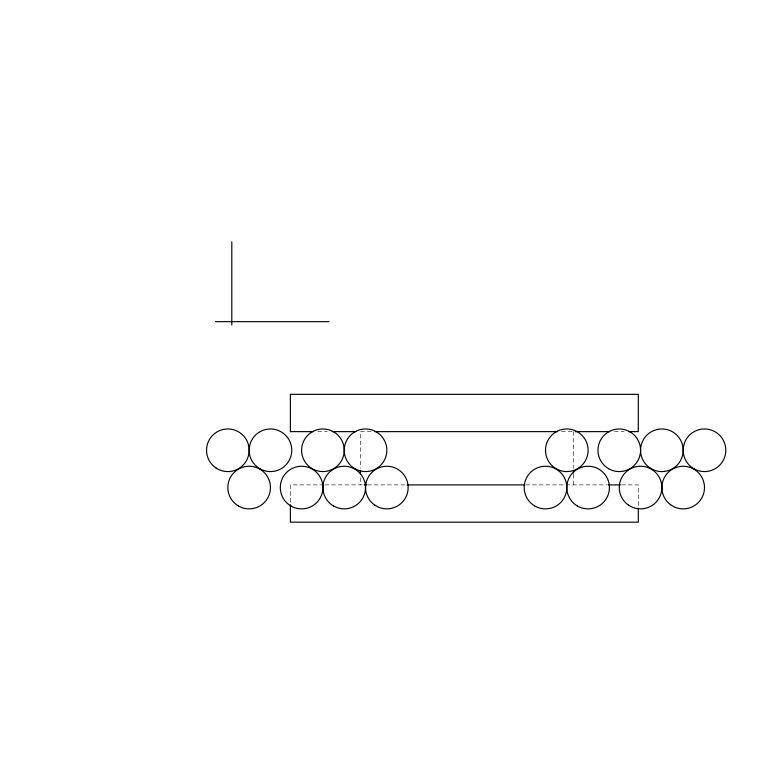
<?xml version="1.0" encoding="UTF-8"?>
<svg xmlns="http://www.w3.org/2000/svg" width="764" height="764" viewBox="0 0 764 764"><rect width="100%" height="100%" fill="white"/><g stroke="black" fill="none" stroke-linecap="round" stroke-linejoin="round"><path stroke-width="0.57" stroke-dasharray="3.82 2.86" d="M317.795 431.631L327.326 431.631M371.113 431.631L360.398 431.631L360.398 468.322M561.559 431.631L572.274 431.631M614.476 431.631L624.007 431.631M323.755 484.892L290.387 484.892L290.387 504.708M324.939 484.892L366.644 484.892M367.541 484.892L405.961 484.892M525.852 484.892L607.323 484.892M621.619 484.892L638.303 484.892L638.303 507.038M573.468 431.631L573.468 468.322M573.468 474.243L573.468 484.892M360.398 477.796L360.398 484.892"/><path stroke-width="1.15" d="M215.372 321.663L329.036 321.663M313.03 431.631L290.387 431.631L290.387 394.339L638.303 394.339L638.303 431.631L628.772 431.631M332.092 431.631L355.919 431.631M374.685 431.631L557.281 431.631M575.149 431.631L609.71 431.631M364.256 484.892L366.644 484.892M407.155 484.892L524.658 484.892M608.516 484.892L620.425 484.892M638.303 508.203L638.303 522.184L290.387 522.184L290.387 504.708M573.468 470.691L573.468 473.059M360.398 470.691L360.398 474.243M231.798 241.816L231.798 325.034M374.895 505.205A21.306 21.306 0 0 0 408.091 489.084A21.306 21.306 0 0 0 377.531 468.399A21.306 21.306 0 0 0 374.895 505.205M333.572 506.016A21.306 21.306 0 0 0 365.526 487.556A21.306 21.306 0 0 0 333.572 469.106A21.306 21.306 0 0 0 333.572 506.016M354.878 468.724A21.306 21.306 0 0 0 386.832 450.273A21.306 21.306 0 0 0 354.878 431.822A21.306 21.306 0 0 0 354.878 468.724M312.266 468.724A21.306 21.306 0 0 0 344.22 450.273A21.306 21.306 0 0 0 312.266 431.822A21.306 21.306 0 0 0 312.266 468.724M671.241 505.205A21.306 21.306 0 0 0 704.437 489.084A21.306 21.306 0 0 0 673.877 468.399A21.306 21.306 0 0 0 671.241 505.205M628.629 505.205A21.306 21.306 0 0 0 661.825 489.084A21.306 21.306 0 0 0 631.265 468.399A21.306 21.306 0 0 0 628.629 505.205M693.836 468.724A21.306 21.306 0 0 0 725.8 450.273A21.306 21.306 0 0 0 693.836 431.822A21.306 21.306 0 0 0 693.836 468.724M649.935 467.921A21.306 21.306 0 0 0 683.131 451.791A21.306 21.306 0 0 0 652.571 431.106A21.306 21.306 0 0 0 649.935 467.921M608.612 468.724A21.306 21.306 0 0 0 640.576 450.273A21.306 21.306 0 0 0 608.612 431.822A21.306 21.306 0 0 0 608.612 468.724M577.46 506.016A21.306 21.306 0 0 0 609.424 487.556A21.306 21.306 0 0 0 577.46 469.106A21.306 21.306 0 0 0 577.46 506.016M534.848 506.016A21.306 21.306 0 0 0 566.812 487.556A21.306 21.306 0 0 0 534.848 469.106A21.306 21.306 0 0 0 534.848 506.016M238.502 506.016A21.306 21.306 0 0 0 270.456 487.556A21.306 21.306 0 0 0 238.502 469.106A21.306 21.306 0 0 0 238.502 506.016M215.897 467.921A21.306 21.306 0 0 0 249.093 451.791A21.306 21.306 0 0 0 218.533 431.106A21.306 21.306 0 0 0 215.897 467.921M259.808 468.724A21.306 21.306 0 0 0 291.762 450.273A21.306 21.306 0 0 0 259.808 431.822A21.306 21.306 0 0 0 259.808 468.724M290.96 506.016A21.306 21.306 0 0 0 322.914 487.556A21.306 21.306 0 0 0 290.96 469.106A21.306 21.306 0 0 0 290.96 506.016M556.154 468.724A21.306 21.306 0 0 0 588.118 450.273A21.306 21.306 0 0 0 556.154 431.822A21.306 21.306 0 0 0 556.154 468.724"/></g></svg>
